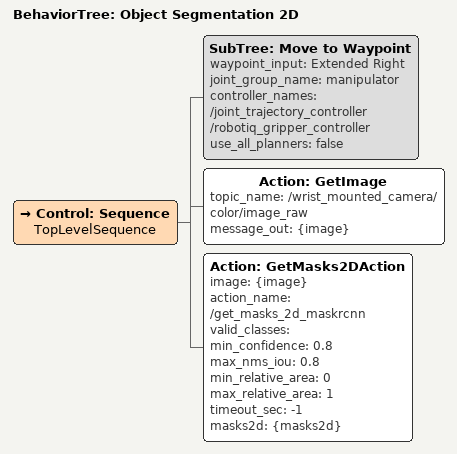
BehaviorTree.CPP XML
<?xml version='1.0' encoding='UTF-8'?>
<root BTCPP_format="4" main_tree_to_execute="Object Segmentation 2D">
  <BehaviorTree ID="Object Segmentation 2D" _description="Detect objects using a 2D image segmentation model." _hardcoded="false">
    <Control ID="Sequence" name="TopLevelSequence">
      <SubTree ID="Move to Waypoint" waypoint_input="Extended Right" joint_group_name="manipulator" controller_names="/joint_trajectory_controller /robotiq_gripper_controller" use_all_planners="false"/>
      <Action ID="GetImage" topic_name="/wrist_mounted_camera/color/image_raw" message_out="{image}"/>
      <Action ID="GetMasks2DAction" image="{image}" action_name="/get_masks_2d_maskrcnn" valid_classes="" min_confidence="0.8" max_nms_iou="0.8" min_relative_area="0" max_relative_area="1" timeout_sec="-1" masks2d="{masks2d}"/>
    </Control>
  </BehaviorTree>
</root>
